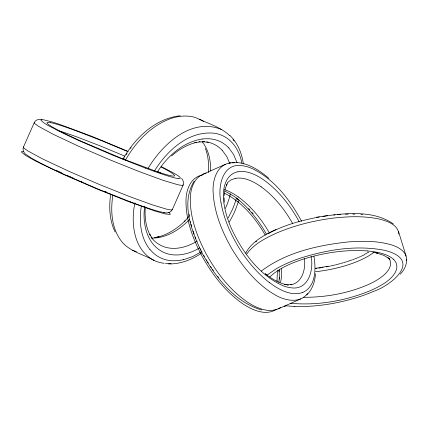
<?xml version="1.0" encoding="UTF-8"?>
<svg xmlns="http://www.w3.org/2000/svg" width="428" height="428" viewBox="0 0 428 428"><rect width="100%" height="100%" fill="white"/><g stroke="black" fill="none" stroke-linecap="round" stroke-linejoin="round"><path stroke-width="0.64" d="M398.837 234.089C398.184 224.737 387.426 221.153 379.727 219.163C364.57 215.798 348.847 216.386 333.514 218.082C313.761 220.57 294.213 225.401 275.926 233.346C265.114 238.391 253.804 244.131 246.694 254.077M406.397 260.401C407.376 251.926 398.554 247.074 391.647 244.944C377.833 240.793 363.174 240.884 348.911 241.868C318.288 245.137 286.284 252.151 261.283 271.095M210.544 171.029C210.918 160.73 208.704 149.816 202.102 141.636M145.327 207.013C144.477 216.793 145.729 226.974 150.415 235.716L149.645 234.159L152.186 238.07M208.34 172.564C209.041 164.427 208.297 156.097 205.387 148.42M224.09 195.762L224.909 189.791L226.926 184.126L226.316 185.185L227.589 183.152M315.468 273.62C315.088 281.437 312.429 289.365 306.801 294.962M112.783 195.714C110.403 211.336 111.633 228.83 121.771 241.66C129.903 251.605 143.289 254.318 154.021 260.417C157.247 261.824 160.639 262.995 164.175 263.274M144.707 206.269C142.16 223.512 146.852 245.1 164.352 252.675A133.943 61.76 -64.6 0 0 172.832 254.815C182.242 255.751 191.626 252.654 199.651 247.903M110.708 194.071C108.873 206.788 109.386 220.313 115.137 232.019M277.023 280.763L277.376 271.652M141.31 206.248C139.004 220.992 140.304 237.487 149.923 249.556M278.837 282.32L279.452 277.488L279.388 279.045L279.179 271.165M134.895 202.888C130.642 223.159 133.643 249.882 154.021 260.417M230.408 193.782L229.804 196.227A37.439 17.259 -64.6 0 1 225.92 207.259L225.363 208.468M280.591 282.277L281.608 276.718L281.613 268.816M239.001 200.149L235.015 210.811A48.605 22.411 -64.6 0 1 229.141 222.175M34.475 122.365L34.261 122.841L34.834 123.649L38.322 126.212L53.152 134.274L81.063 147.382L110.408 160.035L140.052 171.912L163.239 180.354L177.85 184.752L181.943 185.415L182.933 185.276L183.147 184.8M23.658 146.895L23.444 147.366L24.016 148.174L27.504 150.736L42.335 158.804L70.246 171.906L99.59 184.564L129.235 196.441L152.422 204.884L167.032 209.281L171.125 209.945L172.115 209.8L172.329 209.329M245.747 253.034C252.006 241.387 264.477 234.876 276.012 229.488M228.145 218.007L232.217 209.913A42.613 19.651 -64.6 0 0 236.518 197.827M125.42 160.195C135.746 141.936 151.25 125.409 171.419 118.321C179.22 115.817 187.774 115.089 195.671 117.577C207.109 123.296 220.431 126.709 229.831 135.746M122.932 159.152C135.055 138.025 155.022 118.492 180.258 115.753M194.184 181.119C180.343 203.594 191.905 232.088 202.342 253.51C215.782 277.237 234.33 302.045 261.674 309.963M148.142 168.236C162.351 144.487 191.305 117.186 221.169 129.395M157.461 171.837C167.632 156.07 183.077 141.989 202.177 139.009M126.19 154.738L127.041 153.433M130.572 148.446L131.177 147.655M189.476 215.921L184.27 221.645L185.062 220.853C177.358 228.429 167.974 234.614 157.376 237.176L159.045 236.796L154.251 237.599M307.593 293.501C299.846 303.843 284.877 300.707 275.257 294.994C256.859 284.363 243.104 267.318 232.201 249.385C222.255 232.19 214.396 213.176 213.181 193.151C212.165 181.055 216.509 164.438 230.756 162.891M400.207 274.257C404.123 270.325 406.921 264.841 406.579 259.191M227.375 182.735L230.799 180.017L235.454 178.321M189.299 219.671C179.514 229.841 166.364 238.177 151.838 238.139M269.817 276.873L274.107 273.187L279.527 269.538A42.335 12.182 -17.1 0 1 288.675 264.75A40.623 11.69 -17.1 0 1 292.581 263.054A42.704 12.289 -17.1 0 1 302.334 259.448C323.247 252.771 345.412 249.364 367.363 250.926M255.805 241.991L256.725 241.21M171.633 155.894C178.717 149.656 187.052 144.627 196.292 142.412L195.179 142.663M267.147 275.054L275.98 268.955A48.236 13.883 -17.1 0 1 300.247 258.207C327.206 249.658 356.347 244.837 384.408 250.289A140.138 40.328 -17.1 0 1 392.594 252.927C419.071 264.386 388.019 286.723 373.879 291.238A48.605 13.99 -17.1 0 1 360.793 296.294C339.388 303.318 316.784 307.165 294.223 306.437M373.879 252.418L369.022 255.687A37.439 10.775 -17.1 0 1 359.852 260.406C345.813 266.494 330.737 269.945 315.575 271.732M276.338 309.342C265.874 316.11 252.718 310.236 243.377 304.174C225.246 291.778 211.641 273.792 201.24 254.665C192.493 237.701 185.527 219.008 186.009 199.657C186.18 189.454 191.011 176.855 202.38 175.164M280.65 307.432C270.191 314.2 257.035 308.326 247.689 302.27C229.563 289.868 215.953 271.887 205.558 252.755C196.81 235.796 189.839 217.098 190.321 197.747C190.546 187.753 195.05 175.405 206.098 173.383M201.957 251.429L192.525 256.639L183.521 259.71M201.882 252.889C192.161 259.636 180.541 264.14 168.589 263.953M197.222 241.028C189.304 245.897 179.974 249.144 170.574 248.208A128.32 59.166 -64.6 0 1 160.548 245.281L157.017 243.115M364.661 254.318L368.915 252.012M202.615 174.399L225.481 164.288M278.056 308.963L300.921 298.846M358.557 257.394L360.135 256.714M302.366 292.64C316.025 286.83 316.062 268.912 313.938 256.367M355.326 258.705L358.033 257.619M353.1 259.534L354.769 258.913M352.544 259.743L346.846 261.679M292.886 223.373L289.831 224.368A48.236 13.883 -17.1 0 0 267.81 233.822M293.394 223.213L294.421 222.897M343.952 262.573L346.268 261.861M294.935 222.742L295.957 222.432M296.476 222.276L300.071 221.255M341.041 263.413L343.368 262.744M340.458 263.573L336.215 264.686M300.584 221.116L301.858 220.773M302.5 220.607L315.045 217.756M335.579 264.846L330.512 266.018M237.866 171.735C223.518 174.875 221.961 192.707 224.154 204.643A42.704 15.558 66.1 0 0 226.144 213.829A40.623 14.798 66.1 0 0 227.391 217.97A42.335 15.419 66.1 0 0 231.703 229.151C242.569 252.236 258.897 274.712 282.635 285.604A133.943 48.792 66.1 0 0 290.724 287.744C308.417 290.751 313.885 269.988 311.119 256.506M328.634 266.409L329.886 266.146M326.152 266.901L327.388 266.66M290.666 284.85C302.51 282.887 305.71 268.875 304.479 258.705M228.932 163.186C243.826 159.965 258.031 169.071 268.854 178.348M315.661 217.633L317.496 217.29M328.544 266.2L315.308 268.345M318.106 217.183L319.315 216.969M316.249 217.285C340.929 213.722 371.552 208.752 393.418 223.956M321.872 267.666L323.081 267.463M194.622 142.791L199.416 141.994L204.012 141.829L208.393 142.283M318.871 268.147L320.663 267.869M322.905 216.381L327.586 215.712M315.677 268.602L316.977 268.42M333.776 214.995L335.038 214.877M337.569 214.653L340.635 214.439M291.832 284.583L288.317 284.743L284.567 284.288L286.38 284.684C278.473 282.994 271.47 278.617 265.173 273.701L266.377 274.706M232.019 162.854L234.549 162.79M345.391 214.209L348.269 214.134M171.077 263.477L165.481 263.418M164.769 212.507L164.122 212.497M287.204 285.118L288.392 285.118M303.393 297.3C325.237 297.423 347.269 293.522 367.417 284.973A37.439 10.775 -17.1 0 0 376.592 280.26C383.793 276.023 394.696 267.398 389.025 258.239M352.891 214.139L354.823 214.177M360.911 214.498L362.628 214.658M23.754 151.496L21.619 151.523L21.4 151.994L25.466 155.364L35.808 161.147L61.718 173.608L97.547 189.192L127.191 201.069L154.711 210.945L164.989 213.909L170.071 214.428L170.291 213.957L168.809 212.395M41.939 119.401C39.044 118.882 35.636 119.685 34.272 122.558L23.454 147.088C22.251 149.961 23.893 153.026 26.22 154.733M164.657 212.769C167.551 213.283 170.949 212.47 172.318 209.608L183.136 185.078C184.142 182.697 183.157 180.268 181.563 178.433M290.521 303.265C317.854 305.779 345.803 300.879 371.087 290.334A42.613 12.262 -17.1 0 0 381.514 284.978C389.871 280.468 402.812 269.094 393.824 259.598M178.214 178.626C186.983 179.102 166.032 169.215 164.566 168.29A48.605 2.627 23.8 0 0 161.356 166.679M163.314 212.411L163.737 212.459M284.149 306.159L285.353 306.32M372.772 252.172L377.667 253.141L375.939 252.771L383.863 255.382L389.528 258.924L387.998 257.731L389.887 259.833M50.606 122.622C38.697 120.519 59.492 130.84 60.428 131.332A42.704 2.311 23.8 0 0 67.801 134.975A40.623 2.199 23.8 0 0 71.406 136.692A42.335 2.29 23.8 0 0 81.892 141.529L122.788 158.879L158.055 172.029A133.943 7.244 23.8 0 0 165.85 174.469C185.591 180.14 166.342 169.456 161.04 167.043M77.436 131.3L102.399 140.989L128.122 151.78M145.397 168.124L113.104 155.359L79.763 140.946A48.236 2.611 23.8 0 1 56.903 130.085C51.558 126.956 45.181 124.826 40.928 120.22L41.559 119.68L43.742 119.829L52.088 121.948A140.138 7.581 23.8 0 1 60.273 124.585L92.346 136.527L127.838 151.277M130.497 201.909L98.205 189.144L64.863 174.731A48.236 2.611 23.8 0 1 41.998 163.871M132.503 250.193L136.478 251.787M104.801 191.423L106.652 192.167M124.783 156.14L100.815 146.141L78.816 137.634A125.217 6.773 23.8 0 0 59.594 131.048M80.261 181.167L82.053 181.943M72.493 177.77L73.878 178.385M69.732 176.539L71.112 177.155M66.987 175.309L68.357 175.924M42.019 163.876L31.517 158.216L26.584 154.792M225.187 191.225L233.838 196.185L238.359 199.544L237.16 198.539C249.128 208.324 258.844 220.677 266.414 234.111M157.98 171.607L160.741 173.089M199.651 119.171L203.477 121.375M261.123 186.774C274.257 196.34 284.604 209.346 292.581 223.405M238.257 196.891C251.236 206.339 261.492 219.157 269.431 233.014M156.6 242.788L153.786 240.381L150.875 237.064M269.212 282.485C251.546 268.495 238.252 249.519 229.13 229.034A48.236 17.569 66.1 0 1 221.083 202.931M237.128 201.203C248.647 210.485 257.956 222.303 265.242 235.122M229.996 135.537C237.701 142.984 241.981 153.438 243.318 163.945M228.734 147.804L233.624 154.535L237.042 162.768M222.164 150.201L226.84 156.637L229.825 163.592M248.636 208.532L249.861 209.902M251.915 212.309L253.162 213.802M217.857 276.504L218.553 277.371M232.998 139.469L234.095 141.021M212.331 269.1L213.358 270.555M210.63 266.612L211.309 267.623M207.617 261.941L208.276 263.006M206.301 259.785L206.959 260.866M203.749 255.334L204.375 256.463M299.119 221.608C290.489 205.852 279.179 191.188 264.579 180.53A130.267 47.449 66.1 0 0 237.893 171.799M301.612 221.324C290.147 200.122 274.562 179.444 252.424 168.669A140.138 51.05 66.1 0 0 244.238 166.027C222.287 160.901 217.242 187.207 221.094 202.942M200.336 248.791L201.048 250.22M398.532 231.548L406.102 256.121M241.863 163.127C239.824 152.042 233.618 141.021 223.181 135.954A140.138 64.617 -64.6 0 0 214.995 133.317C189.427 130.192 167.706 149.896 154.995 170.141A48.236 22.24 -64.6 0 0 154.433 171.029M189.208 214.241L189.395 215.546M279.559 269.833L279.698 271.036M224.095 197.731L224.358 202.08M294.298 306.395A135.066 38.873 -17.1 0 1 285.535 305.71M279.227 271.106A128.32 36.931 -17.1 0 1 277.472 270.731M364.415 254.74A42.613 12.262 -17.1 0 1 360.66 256.49M367.315 250.952A130.267 37.487 -17.1 0 1 393.771 259.619M195.783 238.519A48.236 17.569 66.1 0 1 195.205 237.032M194.119 234.052A48.236 17.569 66.1 0 1 193.119 231.083M191.798 226.685A48.236 17.569 66.1 0 1 191.156 224.277M190.695 222.378A48.236 17.569 66.1 0 1 190.481 221.442M302.323 292.543A135.066 49.199 66.1 0 1 269.191 282.357M224.556 189.636A125.217 45.614 66.1 0 1 238.268 196.939M235.48 178.385A125.217 45.614 66.1 0 1 261.134 186.822M277.039 280.789A69.727 25.396 66.1 0 1 276.953 281.282M224.7 193.365A123.499 44.988 66.1 0 1 237.149 201.326M123.724 158.767A48.236 22.24 -64.6 0 1 124.254 157.852M183.553 259.614A135.066 62.274 -64.6 0 1 150.003 249.428M206.756 141.93A125.217 57.732 -64.6 0 1 222.137 150.249M198.961 141.572A125.217 57.732 -64.6 0 1 200.111 141.513M202.38 141.497A125.217 57.732 -64.6 0 1 204.595 141.641M202.155 139.073A130.267 60.064 -64.6 0 1 228.707 147.853M163.218 212.363A135.066 7.303 23.8 0 1 130.396 201.856M178.118 178.583A135.066 7.303 23.8 0 1 145.295 168.076M61.621 172.864A42.335 2.29 23.8 0 1 56.501 170.478M50.67 122.649A130.267 7.046 23.8 0 1 77.479 131.321"/></g></svg>
